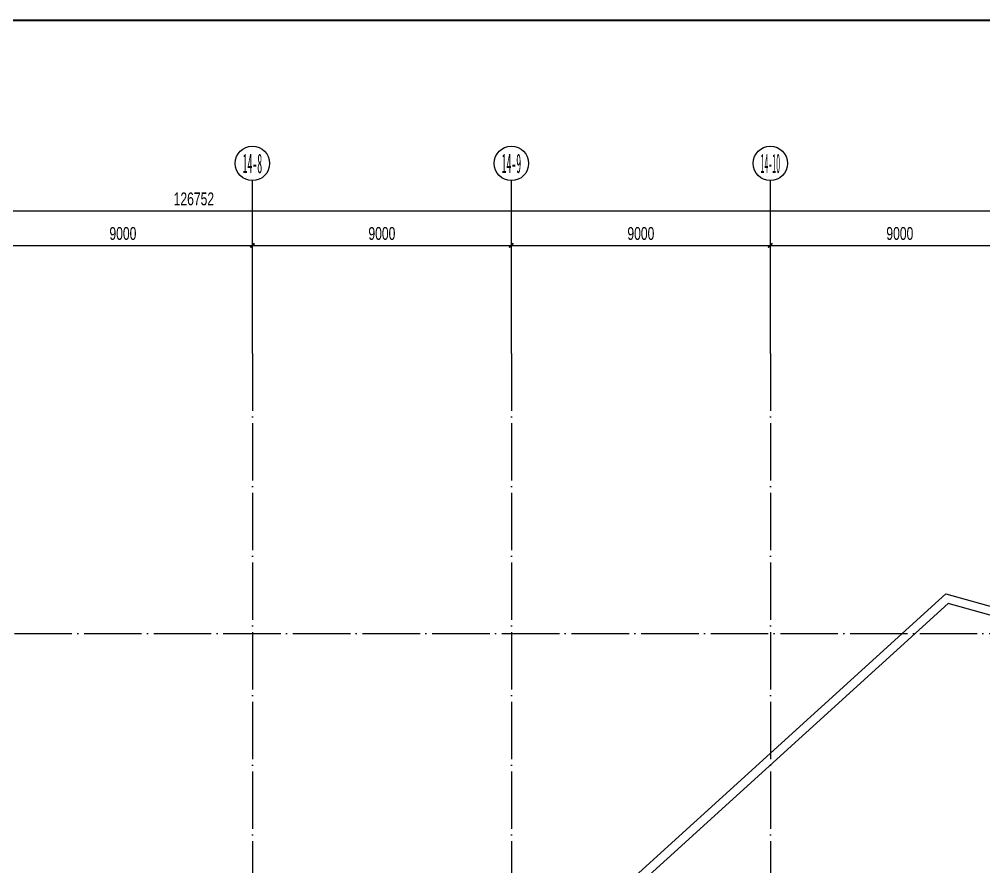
# Model space of a CAD drawing. Extents: x -233336 to 840473, y -28113 to 330904.
# Drawn here: x 741282 to 774798, y 208295 to 237729 of the extents above; entities that cross this region are included whole.
import ezdxf
from ezdxf.enums import TextEntityAlignment as Align
from ezdxf.xclip import XClip

# ---------------------------------------------------------------- set-up
doc = ezdxf.new("R2010")
doc.units = 0
doc.header["$LTSCALE"] = 1000
doc.header["$XCLIPFRAME"] = 2
doc.linetypes.add('104-14# 核心筒$0$DOTE', pattern=[2.42, 2, -0.2, 0.02, -0.2])
doc.layers.get('0').update_dxf_attribs({"linetype": 'CONTINUOUS'})
doc.layers.get('Defpoints').update_dxf_attribs({"linetype": 'CONTINUOUS'})
for name, color, linetype in [('104-14# 核心筒$0$01-标注_轴线坐标', 8, 'CONTINUOUS'), ('104-14# 核心筒$0$A_AXIS-轴线', 8, '104-14# 核心筒$0$DOTE'), ('104-14# 核心筒$0$AXIS_TEXT', 7, 'CONTINUOUS'), ('AXIS_TEXT', 7, 'CONTINUOUS'), ('X-104 14#平面$0$A-O_屋面', 8, 'CONTINUOUS')]:
    doc.layers.add(name, color=color, linetype=linetype)
doc.styles.add('104-14# 核心筒$0$_TCH_AXIS', font='STXIHEI.TTF', dxfattribs={"width": 0.8})
doc.styles.add('104-14# 核心筒$0$_TCH_DIM_T3', font='ros.shx', dxfattribs={"width": 0.705882, "bigfont": 'jd.shx'})
doc.styles.add('COMPLEX', font='COMPLEX')
doc.dimstyles.new('104-14# 核心筒$0$_TCH_ARCH&&150', dxfattribs={"dimtxt": 446.25, "dimasz": 150, "dimexe": 375, "dimexo": 450, "dimgap": 189.375, "dimtad": 1, "dimdec": 0, "dimzin": 0, "dimdsep": 46, "dimtxsty": '104-14# 核心筒$0$_TCH_DIM_T3', "dimblk": '104-14# 核心筒$0$_ArchTick', "dimcen": 0.09, "dimclrt": 7, "dimazin": 2, "dimtfac": 1, "dimtdec": 0, "dimtix": 1, "dimtmove": 2, "dimatfit": 3, "dimfxl": 0, "dimtolj": 1, "dimtzin": 0, "dimarcsym": 0})

# ---------------------------------------------------------------- blocks, each defined once
blk = doc.blocks.new('图框-A1+1-4')
at = {"const_width": 0.5}
blk.add_lwpolyline([(976, 584), (25, 584), (25, 10), (976, 10)], close=True, dxfattribs=at)
blk = doc.blocks.new('_AXISO')
blk.add_circle((0, 0), 0.5)
at = {"layer": 'AXIS_TEXT', "style": 'COMPLEX', "width": 1.041667}
blk.add_attdef('A', text='', height=0.56, dxfattribs=at).set_placement((-0.25, -0.28), (0.25, -0.28), align=Align.FIT)
blk = doc.blocks.new('104-14# 核心筒$0$_ArchTick')
at = {"color": 0, "linetype": 'ByBlock', "const_width": 0.4}
blk.add_lwpolyline([(-0.5, -0.5), (0.5, 0.5)], dxfattribs=at)
blk = doc.blocks.new('*D389')
at = {"layer": '104-14# 核心筒$0$01-标注_轴线坐标', "color": 0, "lineweight": -2}
for p, q in [((50400, 229184), (50400, 232859)), ((59400, 229184), (59400, 232859)), ((50400, 232484), (59400, 232484))]:
    blk.add_line(p, q, dxfattribs=at)
at = {"layer": 'Defpoints', "color": 0}
for p in [(59400, 232484), (50400, 228734), (59400, 228734)]:
    blk.add_point(p, dxfattribs=at)
at = {"layer": '104-14# 核心筒$0$01-标注_轴线坐标', "color": 0, "lineweight": -2, "xscale": 150, "yscale": 150, "zscale": 150, "rotation": 180}
blk.add_blockref('104-14# 核心筒$0$_ArchTick', (50400, 232484), dxfattribs=at)
at = {"layer": '104-14# 核心筒$0$01-标注_轴线坐标', "color": 0, "lineweight": -2, "xscale": 150, "yscale": 150, "zscale": 150}
blk.add_blockref('104-14# 核心筒$0$_ArchTick', (59400, 232484), dxfattribs=at)
at = {"layer": '104-14# 核心筒$0$01-标注_轴线坐标', "color": 7, "insert": (54900, 232896), "char_height": 446.2, "attachment_point": 5, "style": '104-14# 核心筒$0$_TCH_DIM_T3'}
blk.add_mtext('\\A1;9000', dxfattribs=at)
blk = doc.blocks.new('*D390')
at = {"layer": '104-14# 核心筒$0$01-标注_轴线坐标', "color": 0, "lineweight": -2}
for p, q in [((59400, 229184), (59400, 232859)), ((68400, 229184), (68400, 232859)), ((59400, 232484), (68400, 232484))]:
    blk.add_line(p, q, dxfattribs=at)
at = {"layer": 'Defpoints', "color": 0}
for p in [(68400, 232484), (59400, 228734), (68400, 228734)]:
    blk.add_point(p, dxfattribs=at)
at = {"layer": '104-14# 核心筒$0$01-标注_轴线坐标', "color": 0, "lineweight": -2, "xscale": 150, "yscale": 150, "zscale": 150, "rotation": 180}
blk.add_blockref('104-14# 核心筒$0$_ArchTick', (59400, 232484), dxfattribs=at)
at = {"layer": '104-14# 核心筒$0$01-标注_轴线坐标', "color": 0, "lineweight": -2, "xscale": 150, "yscale": 150, "zscale": 150}
blk.add_blockref('104-14# 核心筒$0$_ArchTick', (68400, 232484), dxfattribs=at)
at = {"layer": '104-14# 核心筒$0$01-标注_轴线坐标', "color": 7, "insert": (63900, 232896), "char_height": 446.2, "attachment_point": 5, "style": '104-14# 核心筒$0$_TCH_DIM_T3'}
blk.add_mtext('\\A1;9000', dxfattribs=at)
blk = doc.blocks.new('*D391')
at = {"layer": '104-14# 核心筒$0$01-标注_轴线坐标', "color": 0, "lineweight": -2}
for p, q in [((68400, 229184), (68400, 232859)), ((77400, 229184), (77400, 232859)), ((68400, 232484), (77400, 232484))]:
    blk.add_line(p, q, dxfattribs=at)
at = {"layer": 'Defpoints', "color": 0}
for p in [(77400, 232484), (68400, 228734), (77400, 228734)]:
    blk.add_point(p, dxfattribs=at)
at = {"layer": '104-14# 核心筒$0$01-标注_轴线坐标', "color": 0, "lineweight": -2, "xscale": 150, "yscale": 150, "zscale": 150, "rotation": 180}
blk.add_blockref('104-14# 核心筒$0$_ArchTick', (68400, 232484), dxfattribs=at)
at = {"layer": '104-14# 核心筒$0$01-标注_轴线坐标', "color": 0, "lineweight": -2, "xscale": 150, "yscale": 150, "zscale": 150}
blk.add_blockref('104-14# 核心筒$0$_ArchTick', (77400, 232484), dxfattribs=at)
at = {"layer": '104-14# 核心筒$0$01-标注_轴线坐标', "color": 7, "insert": (72900, 232896), "char_height": 446.2, "attachment_point": 5, "style": '104-14# 核心筒$0$_TCH_DIM_T3'}
blk.add_mtext('\\A1;9000', dxfattribs=at)
blk = doc.blocks.new('*D392')
at = {"layer": '104-14# 核心筒$0$01-标注_轴线坐标', "color": 0, "lineweight": -2}
for p, q in [((77400, 229184), (77400, 232859)), ((86400, 229184), (86400, 232859)), ((77400, 232484), (86400, 232484))]:
    blk.add_line(p, q, dxfattribs=at)
at = {"layer": 'Defpoints', "color": 0}
for p in [(86400, 232484), (77400, 228734), (86400, 228734)]:
    blk.add_point(p, dxfattribs=at)
at = {"layer": '104-14# 核心筒$0$01-标注_轴线坐标', "color": 0, "lineweight": -2, "xscale": 150, "yscale": 150, "zscale": 150, "rotation": 180}
blk.add_blockref('104-14# 核心筒$0$_ArchTick', (77400, 232484), dxfattribs=at)
at = {"layer": '104-14# 核心筒$0$01-标注_轴线坐标', "color": 0, "lineweight": -2, "xscale": 150, "yscale": 150, "zscale": 150}
blk.add_blockref('104-14# 核心筒$0$_ArchTick', (86400, 232484), dxfattribs=at)
at = {"layer": '104-14# 核心筒$0$01-标注_轴线坐标', "color": 7, "insert": (81900, 232896), "char_height": 446.2, "attachment_point": 5, "style": '104-14# 核心筒$0$_TCH_DIM_T3'}
blk.add_mtext('\\A1;9000', dxfattribs=at)
blk = doc.blocks.new('*D474')
at = {"layer": '104-14# 核心筒$0$01-标注_轴线坐标', "color": 0, "lineweight": -2}
for p, q in [((-6010, 229184), (-6010, 234059)), ((120742, 229184), (120742, 234059)), ((-6010, 233684), (120742, 233684))]:
    blk.add_line(p, q, dxfattribs=at)
at = {"layer": 'Defpoints', "color": 0}
for p in [(120742, 233684), (-6010, 228734), (120742, 228734)]:
    blk.add_point(p, dxfattribs=at)
at = {"layer": '104-14# 核心筒$0$01-标注_轴线坐标', "color": 0, "lineweight": -2, "xscale": 150, "yscale": 150, "zscale": 150, "rotation": 180}
blk.add_blockref('104-14# 核心筒$0$_ArchTick', (-6010, 233684), dxfattribs=at)
at = {"layer": '104-14# 核心筒$0$01-标注_轴线坐标', "color": 0, "lineweight": -2, "xscale": 150, "yscale": 150, "zscale": 150}
blk.add_blockref('104-14# 核心筒$0$_ArchTick', (120742, 233684), dxfattribs=at)
at = {"layer": '104-14# 核心筒$0$01-标注_轴线坐标', "color": 7, "insert": (57366, 234096), "char_height": 446.2, "attachment_point": 5, "style": '104-14# 核心筒$0$_TCH_DIM_T3'}
blk.add_mtext('\\A1;126752', dxfattribs=at)
blk = doc.blocks.new('104-14# 核心筒')
at = {"layer": '104-14# 核心筒$0$01-标注_轴线坐标'}
for p, q in [((59400, 228733.6), (59400, 234733.6)), ((68400, 228733.6), (68400, 234733.6)), ((77400, 228733.6), (77400, 234733.6))]:
    blk.add_line(p, q, dxfattribs=at)
at = {"layer": '104-14# 核心筒$0$A_AXIS-轴线'}
for p, q in [((59400, 228733.6), (59400, 169654.9)), ((68400, 228733.6), (68400, 169654.9)), ((77400, 228733.6), (77400, 169654.9)), ((-9370.1, 219000), (120259.9, 219000))]:
    blk.add_line(p, q, dxfattribs=at)
at = {"layer": '104-14# 核心筒$0$01-标注_轴线坐标'}
ref = blk.add_blockref('_AXISO', (59400, 235333.6), dxfattribs=dict(at, xscale=1200, yscale=1200, zscale=1200))
ref.add_attrib('A', '14-8', dxfattribs={"layer": '104-14# 核心筒$0$AXIS_TEXT', "height": 678.82, "style": '104-14# 核心筒$0$_TCH_AXIS', "width": 0.46828}).set_placement((59060.6, 234994.2), (59739.4, 234994.2), align=Align.FIT)
ref = blk.add_blockref('_AXISO', (68400, 235333.6), dxfattribs=dict(at, xscale=1200, yscale=1200, zscale=1200))
ref.add_attrib('A', '14-9', dxfattribs={"layer": '104-14# 核心筒$0$AXIS_TEXT', "height": 678.82, "style": '104-14# 核心筒$0$_TCH_AXIS', "width": 0.46828}).set_placement((68060.6, 234994.2), (68739.4, 234994.2), align=Align.FIT)
ref = blk.add_blockref('_AXISO', (77400, 235333.6), dxfattribs=dict(at, xscale=1200, yscale=1200, zscale=1200))
ref.add_attrib('A', '14-10', dxfattribs={"layer": '104-14# 核心筒$0$AXIS_TEXT', "height": 678.82, "style": '104-14# 核心筒$0$_TCH_AXIS', "width": 0.366464}).set_placement((77060.6, 234994.2), (77739.4, 234994.2), align=Align.FIT)
for p1, p2, distance, text, picture, middle in [((-6009.8, 228733.6), (120741.8, 228733.6), 4950, '126752', '*D474', (57366, 234096.1)), ((50400, 228733.6), (59400, 228733.6), 3750, '9000', '*D389', (54900, 232896.1)), ((59400, 228733.6), (68400, 228733.6), 3750, '9000', '*D390', (63900, 232896.1)), ((68400, 228733.6), (77400, 228733.6), 3750, '9000', '*D391', (72900, 232896.1)), ((77400, 228733.6), (86400, 228733.6), 3750, '9000', '*D392', (81900, 232896.1))]:
    dim = blk.add_aligned_dim(p1=p1, p2=p2, distance=distance, text=text, dimstyle='104-14# 核心筒$0$_TCH_ARCH&&150', dxfattribs=at)
    dim.commit()
    dim.dimension.update_dxf_attribs({"geometry": picture, "text_midpoint": middle})
blk = doc.blocks.new('X-104 14#平面')
at = {"layer": 'X-104 14#平面$0$A-O_屋面', "ltscale": 5}
blk.add_lwpolyline([(733.1, 201211.6), (-347.3, 201441.2), (366.7, 204800), (66340.6, 204800), (83503.2, 220379.7), (87317.1, 219318.6), (85626.8, 213243.3), (85337.7, 213323.7), (86947.6, 219110), (83582.3, 220046.3), (66456.4, 204500), (609.6, 204500), (8.5, 201672.3), (795.4, 201505)], close=True, dxfattribs=at)
ref = blk.add_blockref('104-14# 核心筒', (0, 0))
XClip(ref).set_block_clipping_path([(-38664.3623821461, -25500), (139216.5485069363, 330900)])
at = {"xscale": 150, "yscale": 150, "zscale": 150}
blk.add_blockref('图框-A1+1-4', (-18433.5, 152700), dxfattribs=at)

msp = doc.modelspace()

# ---------------------------------------------------------------- block references
msp.add_blockref('X-104 14#平面', (689983.4, -2608.9))

doc.saveas('drawing.dxf')
